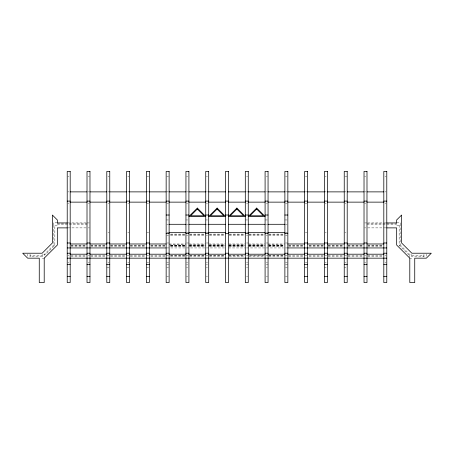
<?xml version="1.0" encoding="UTF-8"?>
<svg xmlns="http://www.w3.org/2000/svg" width="454" height="454" viewBox="0 0 454 454"><rect width="100%" height="100%" fill="white"/><g stroke="black" fill="none" stroke-linecap="round" stroke-linejoin="round"><path stroke-width="0.34" stroke-dasharray="2.27 1.7" d="M42.16 256.68L30.06 256.68L30.06 255.687L42.16 255.687M423.94 256.68L423.94 254.206L423.94 256.68L411.84 256.68M53.867 225.258L53.867 244.91L44.571 254.206L44.571 257.503M399.435 245.608L400.133 244.91L400.133 225.258M67.816 176.379L69.002 176.379M88.195 176.379L89.381 176.379M107.984 176.379L109.17 176.379M127.767 176.379L128.953 176.379M146.96 176.379L148.742 176.379M166.749 176.379L168.53 176.379M186.537 176.379L187.723 176.379M206.32 176.379L207.512 176.379M246.488 176.379L247.68 176.379M266.277 176.379L267.463 176.379M285.47 176.379L287.251 176.379M305.258 176.379L307.04 176.379M325.047 176.379L326.233 176.379M344.83 176.379L347.208 176.379M364.619 176.379L365.805 176.379M384.998 176.379L386.184 176.379M67.816 191.877L69.002 191.877M88.195 191.877L89.381 191.877M107.984 191.877L109.17 191.877M127.767 191.877L128.953 191.877M146.96 191.877L148.742 191.877M166.749 191.877L168.53 191.877M186.537 191.877L187.723 191.877M206.32 191.877L207.512 191.877M246.488 191.877L247.68 191.877M266.277 191.877L267.463 191.877M285.47 191.877L287.251 191.877M305.258 191.877L307.04 191.877M325.047 191.877L326.233 191.877M344.83 191.877L346.016 191.877M364.619 191.877L365.805 191.877M384.998 191.877L386.184 191.877M67.816 203.159L69.002 203.159M88.195 203.159L89.381 203.159M107.984 203.159L109.17 203.159M127.767 203.159L128.953 203.159M146.37 203.159L148.742 203.159M166.749 203.159L168.53 203.159M186.537 203.159L187.723 203.159M206.32 203.159L207.512 203.159M246.488 203.159L247.68 203.159M266.277 203.159L267.463 203.159M285.47 203.159L287.251 203.159M304.662 203.159L307.04 203.159M325.047 203.159L326.233 203.159M344.83 203.159L346.016 203.159M364.619 203.159L365.805 203.159M384.998 203.159L386.184 203.159M166.153 219.963L168.53 219.963M185.941 219.963L187.723 219.963M205.73 219.963L207.512 219.963M245.302 219.963L247.68 219.963M265.091 219.963L267.463 219.963M284.879 219.963L287.251 219.963M57.329 222.84L53.368 222.84L53.368 225.258L57.329 225.258L57.329 223.447M396.671 222.84L400.632 222.84L400.632 225.258L396.671 225.258L396.671 223.447M67.93 222.931L86.3 222.931M87.009 222.931L89.381 222.931M364.619 222.931L366.991 222.931M367.7 222.931L386.07 222.931M57.329 223.811L87.009 223.811M366.991 223.811L396.671 223.811M166.749 224.293L168.53 224.293M186.537 224.293L187.723 224.293M206.32 224.293L207.512 224.293M246.488 224.293L247.68 224.293M266.277 224.293L267.463 224.293M285.47 224.293L287.251 224.293M57.329 224.804L87.009 224.804M366.991 224.804L396.671 224.804M67.93 227.88L86.3 227.88M88.195 227.88L89.381 227.88M364.619 227.88L365.805 227.88M367.7 227.88L386.07 227.88M107.984 232.544L109.17 232.544M127.767 232.544L128.953 232.544M146.96 232.544L148.742 232.544M166.749 232.544L169.121 232.544M186.537 232.544L188.909 232.544M206.32 232.544L208.698 232.544M246.488 232.544L248.27 232.544M266.277 232.544L268.059 232.544M285.47 232.544L287.847 232.544M305.258 232.544L307.04 232.544M325.047 232.544L326.233 232.544M344.83 232.544L346.016 232.544M170.522 234.094L185.941 234.094M189.613 234.094L205.73 234.094M209.396 234.094L225.513 234.094M229.185 234.094L245.302 234.094M248.974 234.094L265.091 234.094M268.757 234.094L284.879 234.094M170.522 234.792L185.941 234.792M189.613 234.792L205.73 234.792M209.396 234.792L225.513 234.792M229.185 234.792L245.302 234.792M248.974 234.792L265.091 234.792M268.757 234.792L283.478 234.792M166.749 235.575L168.53 235.575M170.522 235.575L185.243 235.575M186.537 235.575L187.723 235.575M189.613 235.575L205.026 235.575M206.32 235.575L207.512 235.575M209.396 235.575L224.815 235.575M229.185 235.575L244.604 235.575M246.488 235.575L247.68 235.575M248.974 235.575L264.387 235.575M266.277 235.575L267.463 235.575M268.757 235.575L283.478 235.575M285.47 235.575L287.251 235.575M166.749 242.992L169.121 242.992M186.537 242.992L188.909 242.992M206.32 242.992L208.698 242.992M246.488 242.992L248.27 242.992M266.277 242.992L268.059 242.992M285.47 242.992L287.847 242.992M169.121 243.985L185.941 243.985M188.909 243.985L205.73 243.985M208.698 243.985L225.513 243.985M228.487 243.985L245.302 243.985M248.27 243.985L265.091 243.985M268.059 243.985L284.879 243.985M169.121 244.445L185.243 244.445M189.613 244.445L205.026 244.445M209.396 244.445L224.815 244.445M229.185 244.445L244.604 244.445M248.974 244.445L264.387 244.445M268.059 244.445L283.478 244.445M70.892 245.143L86.305 245.143M90.675 245.143L106.094 245.143M110.464 245.143L125.883 245.143M130.253 245.143L144.968 245.143M150.739 245.143L165.455 245.143M170.522 245.143L185.941 245.143M189.613 245.143L205.026 245.143M209.396 245.143L224.815 245.143M229.185 245.143L244.604 245.143M248.974 245.143L264.387 245.143M268.757 245.143L283.478 245.143M288.545 245.143L303.261 245.143M309.032 245.143L323.747 245.143M328.117 245.143L343.536 245.143M347.906 245.143L363.325 245.143M367.695 245.143L383.108 245.143M170.522 245.319L185.243 245.319M189.613 245.319L205.026 245.319M209.396 245.319L224.815 245.319M229.185 245.319L244.604 245.319M248.974 245.319L264.387 245.319M268.757 245.319L283.478 245.319M70.892 245.466L86.305 245.466M90.675 245.466L106.094 245.466M110.464 245.466L125.883 245.466M130.253 245.466L144.968 245.466M150.739 245.466L165.455 245.466M170.522 245.466L185.243 245.466M188.909 245.466L205.73 245.466M208.698 245.466L225.513 245.466M228.487 245.466L245.302 245.466M248.27 245.466L265.091 245.466M268.757 245.466L283.478 245.466M288.545 245.466L303.261 245.466M309.032 245.466L323.747 245.466M328.117 245.466L343.536 245.466M347.906 245.466L363.325 245.466M367.695 245.466L383.108 245.466M170.522 246.017L185.243 246.017M188.909 246.017L205.026 246.017M208.698 246.017L224.815 246.017M228.487 246.017L244.604 246.017M248.27 246.017L264.387 246.017M268.059 246.017L283.478 246.017M70.892 246.454L86.305 246.454M90.675 246.454L106.094 246.454M110.464 246.46L125.883 246.46M130.253 246.46L144.968 246.46M150.739 246.46L165.455 246.46M170.522 246.46L185.243 246.46M189.613 246.46L205.026 246.46M209.396 246.46L224.815 246.46M229.185 246.46L244.604 246.46M248.974 246.46L264.387 246.46M268.757 246.46L283.478 246.46M288.545 246.46L303.261 246.46M309.032 246.46L323.747 246.46M328.117 246.46L343.536 246.46M347.906 246.46L363.325 246.454M367.695 246.46L383.108 246.454M166.749 247.941L185.243 247.946M186.537 247.941L205.73 247.946M206.32 247.941L225.513 247.946M228.487 247.946L245.302 247.946M246.488 247.941L265.091 247.946M266.277 247.941L283.478 247.946M285.47 247.941L287.847 247.941M170.522 255.369L185.243 255.369M189.613 255.369L205.026 255.369M209.396 255.369L224.815 255.369M229.185 255.369L244.604 255.369M248.974 255.369L264.387 255.369M268.757 255.369L283.478 255.369M67.816 255.693L69.002 255.693M70.892 255.687L86.305 255.687M88.195 255.693L89.381 255.693M90.675 255.687L106.094 255.687M106.792 255.693L109.76 255.693M110.464 255.687L125.883 255.687M126.581 255.693L129.549 255.693M130.253 255.687L144.968 255.687M146.37 255.693L149.338 255.693M150.739 255.687L165.455 255.687M166.153 255.693L169.121 255.693M170.522 255.687L185.243 255.687M185.941 255.693L205.026 255.693M205.73 255.693L224.815 255.693M228.487 255.687L244.604 255.693M246.488 255.693L264.387 255.687M266.277 255.693L268.059 255.693M268.757 255.693L283.478 255.687M284.879 255.693L287.847 255.693M288.545 255.687L303.261 255.687M304.662 255.693L307.63 255.693M309.032 255.687L323.747 255.687M324.451 255.693L327.419 255.693M328.117 255.687L343.536 255.687M344.24 255.693L347.208 255.693M347.906 255.687L363.325 255.687M364.619 255.693L365.805 255.693M367.695 255.687L383.108 255.687M384.998 255.693L386.184 255.693M411.84 255.687L423.94 255.687M70.892 256.675L86.305 256.675M90.675 256.675L106.094 256.675M110.464 256.68L125.883 256.68M130.253 256.68L144.968 256.68M150.739 256.68L165.455 256.68M170.522 256.68L185.243 256.68M189.613 256.68L205.026 256.68M209.396 256.68L224.815 256.68M229.185 256.68L244.604 256.68M248.974 256.68L264.387 256.68M268.757 256.68L283.478 256.68M288.545 256.68L303.261 256.68M309.032 256.68L323.747 256.68M328.117 256.68L343.536 256.68M347.906 256.675L363.325 256.68M367.695 256.675L383.108 256.68M44.571 258.167L42.16 258.167L42.16 254.206L44.571 254.206L45.269 254.904L54.855 245.319L54.855 225.258M409.429 258.167L411.84 258.167L411.84 254.206L409.429 254.206L400.133 244.91M67.816 262.298L69.002 262.298M88.195 262.298L89.381 262.298M107.984 262.298L109.17 262.298M127.767 262.298L128.953 262.298M146.96 262.298L148.742 262.298M166.749 262.298L168.53 262.298M186.537 262.298L187.723 262.298M206.32 262.298L207.512 262.298M246.488 262.298L247.68 262.298M266.277 262.298L267.463 262.298M285.47 262.298L287.251 262.298M305.258 262.298L307.04 262.298M325.047 262.298L326.233 262.298M344.83 262.298L346.016 262.298M364.619 262.298L365.805 262.298M384.998 262.298L386.184 262.298M166.749 264.347L169.121 264.347M186.537 264.347L187.723 264.347M206.32 264.347L207.512 264.347M246.488 264.347L248.27 264.347M266.277 264.347L268.059 264.347M285.47 264.347L287.847 264.347M106.792 267.247L109.17 267.247M126.581 267.247L128.953 267.247M146.37 267.247L148.742 267.247M166.749 267.247L168.53 267.247M186.537 267.247L187.723 267.247M206.32 267.247L207.512 267.247M246.488 267.247L247.68 267.247M266.277 267.247L267.463 267.247M285.47 267.247L287.251 267.247M304.662 267.247L307.04 267.247M324.451 267.247L326.233 267.247M344.24 267.247L346.016 267.247M166.749 276.384L168.53 276.384M186.537 276.384L187.723 276.384M206.32 276.384L207.512 276.384M246.488 276.384L247.68 276.384M266.277 276.384L267.463 276.384M285.47 276.384L287.251 276.384M53.867 244.91L54.565 245.608M426.351 254.206L426.351 256.187M409.429 257.503L409.429 254.206L408.731 254.904L399.145 245.319L399.145 225.258M30.06 254.206L30.06 256.68M27.649 254.206L27.649 256.187"/><path stroke-width="0.68" d="M70.188 191.877L87.009 191.877M89.977 191.877L106.792 191.877M109.76 191.877L126.581 191.877M129.549 191.877L146.37 191.877M149.338 191.877L166.153 191.877M169.121 191.877L185.941 191.877M188.909 191.877L205.73 191.877M208.698 191.877L225.513 191.877M228.487 191.877L245.302 191.877M248.27 191.877L265.091 191.877M268.059 191.877L284.879 191.877M287.847 191.877L304.662 191.877M307.63 191.877L324.451 191.877M327.419 191.877L344.24 191.877M347.208 191.877L364.023 191.877M366.991 191.877L383.812 191.877M67.22 201.111L70.188 201.111M87.009 201.111L89.977 201.111M106.792 201.111L109.76 201.111M126.581 201.111L129.549 201.111M146.37 201.111L149.338 201.111M166.153 201.111L169.121 201.111M185.941 201.111L188.909 201.111M205.73 201.111L208.698 201.111M225.513 201.111L228.487 201.111M245.302 201.111L248.27 201.111M265.091 201.111L268.059 201.111M284.879 201.111L287.847 201.111M304.662 201.111L307.63 201.111M324.451 201.111L327.419 201.111M344.24 201.111L347.208 201.111M364.023 201.111L366.991 201.111M383.812 201.111L386.78 201.111M70.188 202.132L87.009 202.132M89.977 202.132L106.792 202.132M109.76 202.138L126.581 202.138M129.549 202.138L146.37 202.138M149.338 202.138L166.153 202.138M169.121 202.138L185.941 202.138M188.909 202.138L205.73 202.138M208.698 202.138L225.513 202.138M228.487 202.138L245.302 202.138M248.27 202.138L265.091 202.138M268.059 202.138L284.879 202.138M287.847 202.138L304.662 202.138M307.63 202.138L324.451 202.138M327.419 202.138L344.24 202.138M347.208 202.132L364.023 202.138M366.991 202.132L383.812 202.138M166.153 215.02L169.121 215.02M185.941 215.02L188.909 215.02M205.73 215.02L208.698 215.02M225.513 215.02L228.487 215.02M245.302 215.02L248.27 215.02M265.091 215.02L268.059 215.02M284.879 215.02L287.847 215.02M67.22 222.931L57.329 222.931L57.329 219.963L52.38 215.02L52.38 242.992L42.16 253.219L22.7 253.219L27.649 258.167L39.26 258.167L39.26 282.57L44.208 282.57L44.208 258.167L57.329 245.041L57.329 227.88L67.22 227.88M386.78 222.931L396.671 222.931L396.671 219.963L401.62 215.02L401.62 242.992L411.84 253.219L431.3 253.219L426.351 258.167L414.74 258.167L414.74 282.57L409.792 282.57L409.792 258.167L396.671 245.041L396.671 227.88L386.78 227.88M169.121 224.293L185.941 224.293M188.909 224.293L205.73 224.293M208.698 224.293L225.513 224.293M228.487 224.293L245.302 224.293M248.27 224.293L265.091 224.293M268.059 224.293L284.879 224.293M169.121 232.499L185.941 232.499M188.909 232.499L205.73 232.499M208.698 232.499L225.513 232.499M228.487 232.499L245.302 232.499M248.27 232.499L265.091 232.499M268.059 232.499L284.879 232.499M166.153 233.526L169.121 233.526M185.941 233.526L188.909 233.526M205.73 233.526L208.698 233.526M225.513 233.526L228.487 233.526M245.302 233.526L248.27 233.526M265.091 233.526L268.059 233.526M284.879 233.526L287.847 233.526M67.22 242.992L70.188 242.992M87.009 242.992L89.977 242.992M106.792 242.992L109.76 242.992M126.581 242.992L129.549 242.992M146.37 242.992L149.338 242.992M304.662 242.992L307.63 242.992M324.451 242.992L327.419 242.992M344.24 242.992L347.208 242.992M364.023 242.992L366.991 242.992M383.812 242.992L386.78 242.992M70.188 243.98L87.009 243.98M89.977 243.98L106.792 243.98M109.76 243.985L126.581 243.985M129.549 243.985L146.37 243.985M149.338 243.985L166.153 243.985M287.847 243.985L304.662 243.985M307.63 243.985L324.451 243.985M327.419 243.985L344.24 243.985M347.208 243.98L364.023 243.98M366.991 243.98L383.812 243.985M67.22 247.941L166.153 247.946M287.847 247.946L386.78 247.941M67.22 253.219L70.188 253.219M87.009 253.219L89.977 253.219M106.792 253.219L109.76 253.219M126.581 253.219L129.549 253.219M146.37 253.219L149.338 253.219M166.153 253.219L169.121 253.219M185.941 253.219L188.909 253.219M205.73 253.219L208.698 253.219M225.513 253.219L228.487 253.219M245.302 253.219L248.27 253.219M265.091 253.219L268.059 253.219M284.879 253.219L287.847 253.219M304.662 253.219L307.63 253.219M324.451 253.219L327.419 253.219M344.24 253.219L347.208 253.219M364.023 253.219L366.991 253.219M383.812 253.219L386.78 253.219M70.188 254.2L87.009 254.2M89.977 254.2L106.792 254.2M109.76 254.206L126.581 254.206M129.549 254.206L146.37 254.206M149.338 254.206L166.153 254.206M169.121 254.206L185.941 254.206M188.909 254.206L205.73 254.206M208.698 254.206L225.513 254.206M228.487 254.206L245.302 254.206M248.27 254.206L265.091 254.206M268.059 254.206L284.879 254.206M287.847 254.206L304.662 254.206M307.63 254.206L324.451 254.206M327.419 254.206L344.24 254.206M347.208 254.2L364.023 254.2M366.991 254.2L383.812 254.2M67.22 258.167L386.78 258.167M67.22 264.347L70.188 264.347M87.009 264.347L89.977 264.347M106.792 264.347L109.76 264.347M126.581 264.347L129.549 264.347M146.37 264.347L149.338 264.347M304.662 264.347L307.63 264.347M324.451 264.347L327.419 264.347M344.24 264.347L347.208 264.347M364.023 264.347L366.991 264.347M383.812 264.347L386.78 264.347M67.22 276.384L70.188 276.384M87.009 276.384L89.977 276.384M106.792 276.384L109.76 276.384M126.581 276.384L129.549 276.384M146.37 276.384L149.338 276.384M304.662 276.384L307.63 276.384M324.451 276.384L327.419 276.384M344.24 276.384L347.208 276.384M364.023 276.384L366.991 276.384M383.812 276.384L386.78 276.384M197.32 208.074L188.909 216.484L205.73 216.484L197.32 208.074M197.32 209.061L190.601 215.781L204.039 215.781L197.32 209.061M217.108 208.074L208.698 216.484L225.513 216.484L217.108 208.074M217.108 209.061L210.389 215.781L223.822 215.781L217.108 209.061M236.892 208.074L228.487 216.484L245.302 216.484L236.892 208.074M236.892 209.061L230.178 215.781L243.611 215.781L236.892 209.061M256.68 208.074L248.27 216.484L265.091 216.484L256.68 208.074M256.68 209.061L249.961 215.781L263.399 215.781L256.68 209.061M70.188 171.43L67.22 171.43L67.22 282.57L70.188 282.57L70.188 171.43M89.977 171.43L87.009 171.43L87.009 282.57L89.977 282.57L89.977 171.43M109.76 171.43L106.792 171.43L106.792 282.57L109.76 282.57L109.76 171.43M129.549 171.43L126.581 171.43L126.581 282.57L129.549 282.57L129.549 171.43M149.338 171.43L146.37 171.43L146.37 282.57L149.338 282.57L149.338 171.43M169.121 171.43L166.153 171.43L166.153 282.57L169.121 282.57L169.121 171.43M188.909 171.43L185.941 171.43L185.941 282.57L188.909 282.57L188.909 171.43M208.698 171.43L205.73 171.43L205.73 282.57L208.698 282.57L208.698 171.43M228.487 171.43L225.513 171.43L225.513 282.57L228.487 282.57L228.487 171.43M248.27 171.43L245.302 171.43L245.302 282.57L248.27 282.57L248.27 171.43M268.059 171.43L265.091 171.43L265.091 282.57L268.059 282.57L268.059 171.43M287.847 171.43L284.879 171.43L284.879 282.57L287.847 282.57L287.847 171.43M307.63 171.43L304.662 171.43L304.662 282.57L307.63 282.57L307.63 171.43M327.419 171.43L324.451 171.43L324.451 282.57L327.419 282.57L327.419 171.43M347.208 171.43L344.24 171.43L344.24 282.57L347.208 282.57L347.208 171.43M366.991 171.43L364.023 171.43L364.023 282.57L366.991 282.57L366.991 171.43M386.78 171.43L383.812 171.43L383.812 282.57L386.78 282.57L386.78 171.43"/></g></svg>
